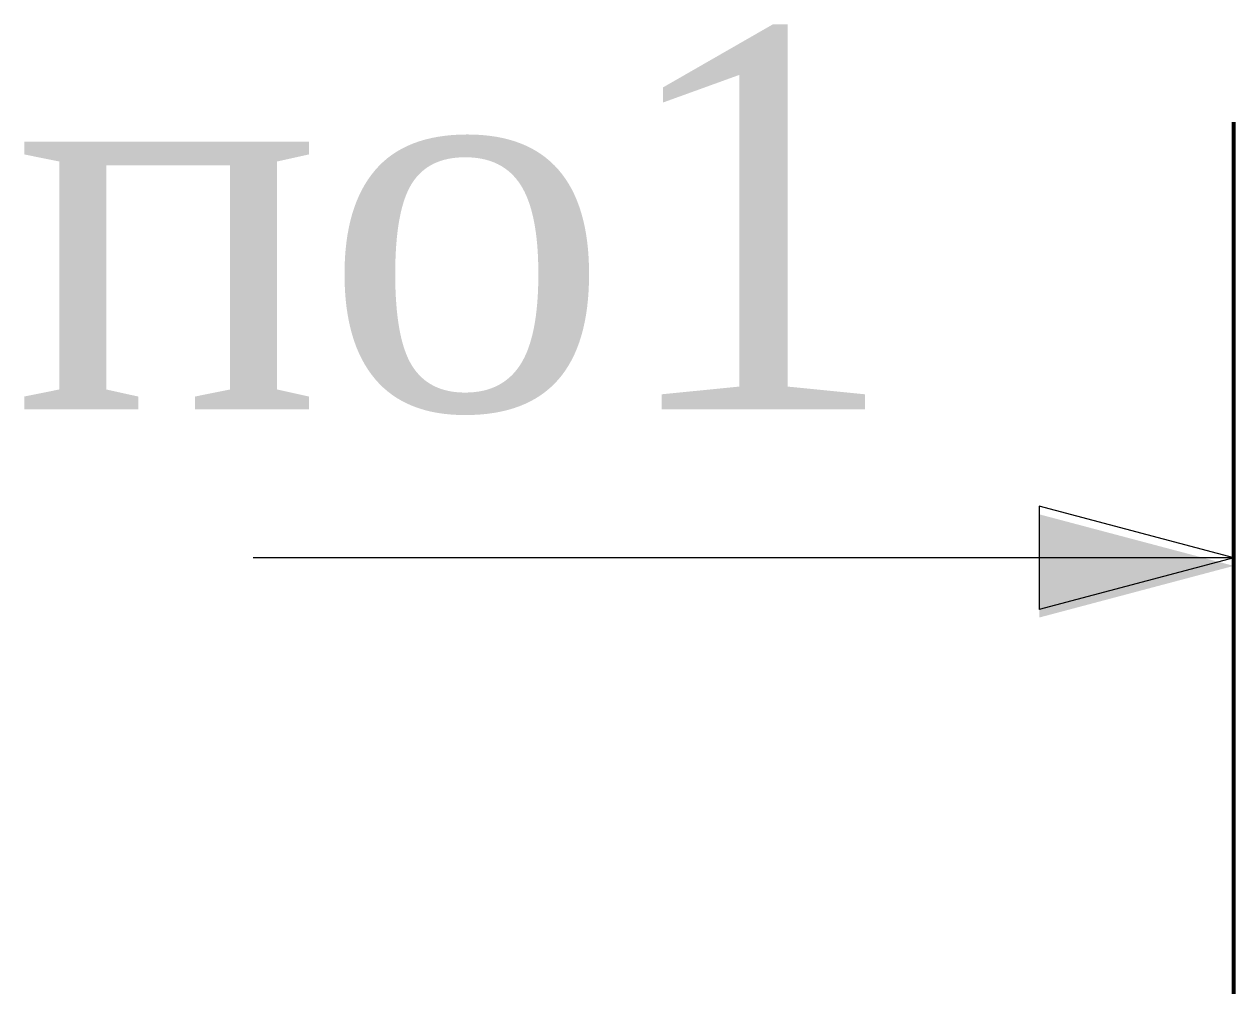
# Model space of a CAD drawing. Header units: inches. Extents: x -407541 to 6688123, y -998590 to 1205599.
# Drawn here: x 140507 to 141837, y 253384 to 254450 of the extents above; entities that cross this region are included whole.
import ezdxf

# ---------------------------------------------------------------- set-up
doc = ezdxf.new("R2010")
doc.units = ezdxf.units.IN
doc.header["$MEASUREMENT"] = 0
doc.layers.add('Текст', color=7, linetype='Continuous', lineweight=18)
doc.styles.get("Standard").update_dxf_attribs({"font": 'arial.ttf'})

msp = doc.modelspace()

# ---------------------------------------------------------------- hatches: boundary and pattern name
at = {"layer": 'Текст'}
h = msp.add_hatch(color=256, dxfattribs=at)
h.set_gradient(color2=(0, 0, 0), one_color=1)
h.paths.add_polyline_path([(141622.6, 253910.7), (141622.6, 253854), (141836.5, 253854)])
h.paths.add_polyline_path([(141836.5, 253854), (141622.6, 253854), (141622.6, 253797.2)])

# ---------------------------------------------------------------- linework, layer by layer
at = {"lineweight": 53}
msp.add_line((141836.5, 253383.5), (141836.5, 254341.9), dxfattribs=at)
at = {"layer": 'Текст'}
for p, q in [((141836.5, 253862.7), (141622.6, 253919.5)), ((141622.6, 253919.5), (141622.6, 253806)), ((141836.5, 253862.7), (140758.5, 253862.7)), ((141836.5, 253862.7), (141622.6, 253806))]:
    msp.add_line(p, q, dxfattribs=at)

# ---------------------------------------------------------------- texts
at = {"layer": 'Текст', "insert": (140495.2, 254019.8), "char_height": 420, "width": 31148.55, "attachment_point": 7}
msp.add_mtext('{\\fTimes New Roman|b0|i0|c204|p18;по1}', dxfattribs=at)

doc.saveas('drawing.dxf')
